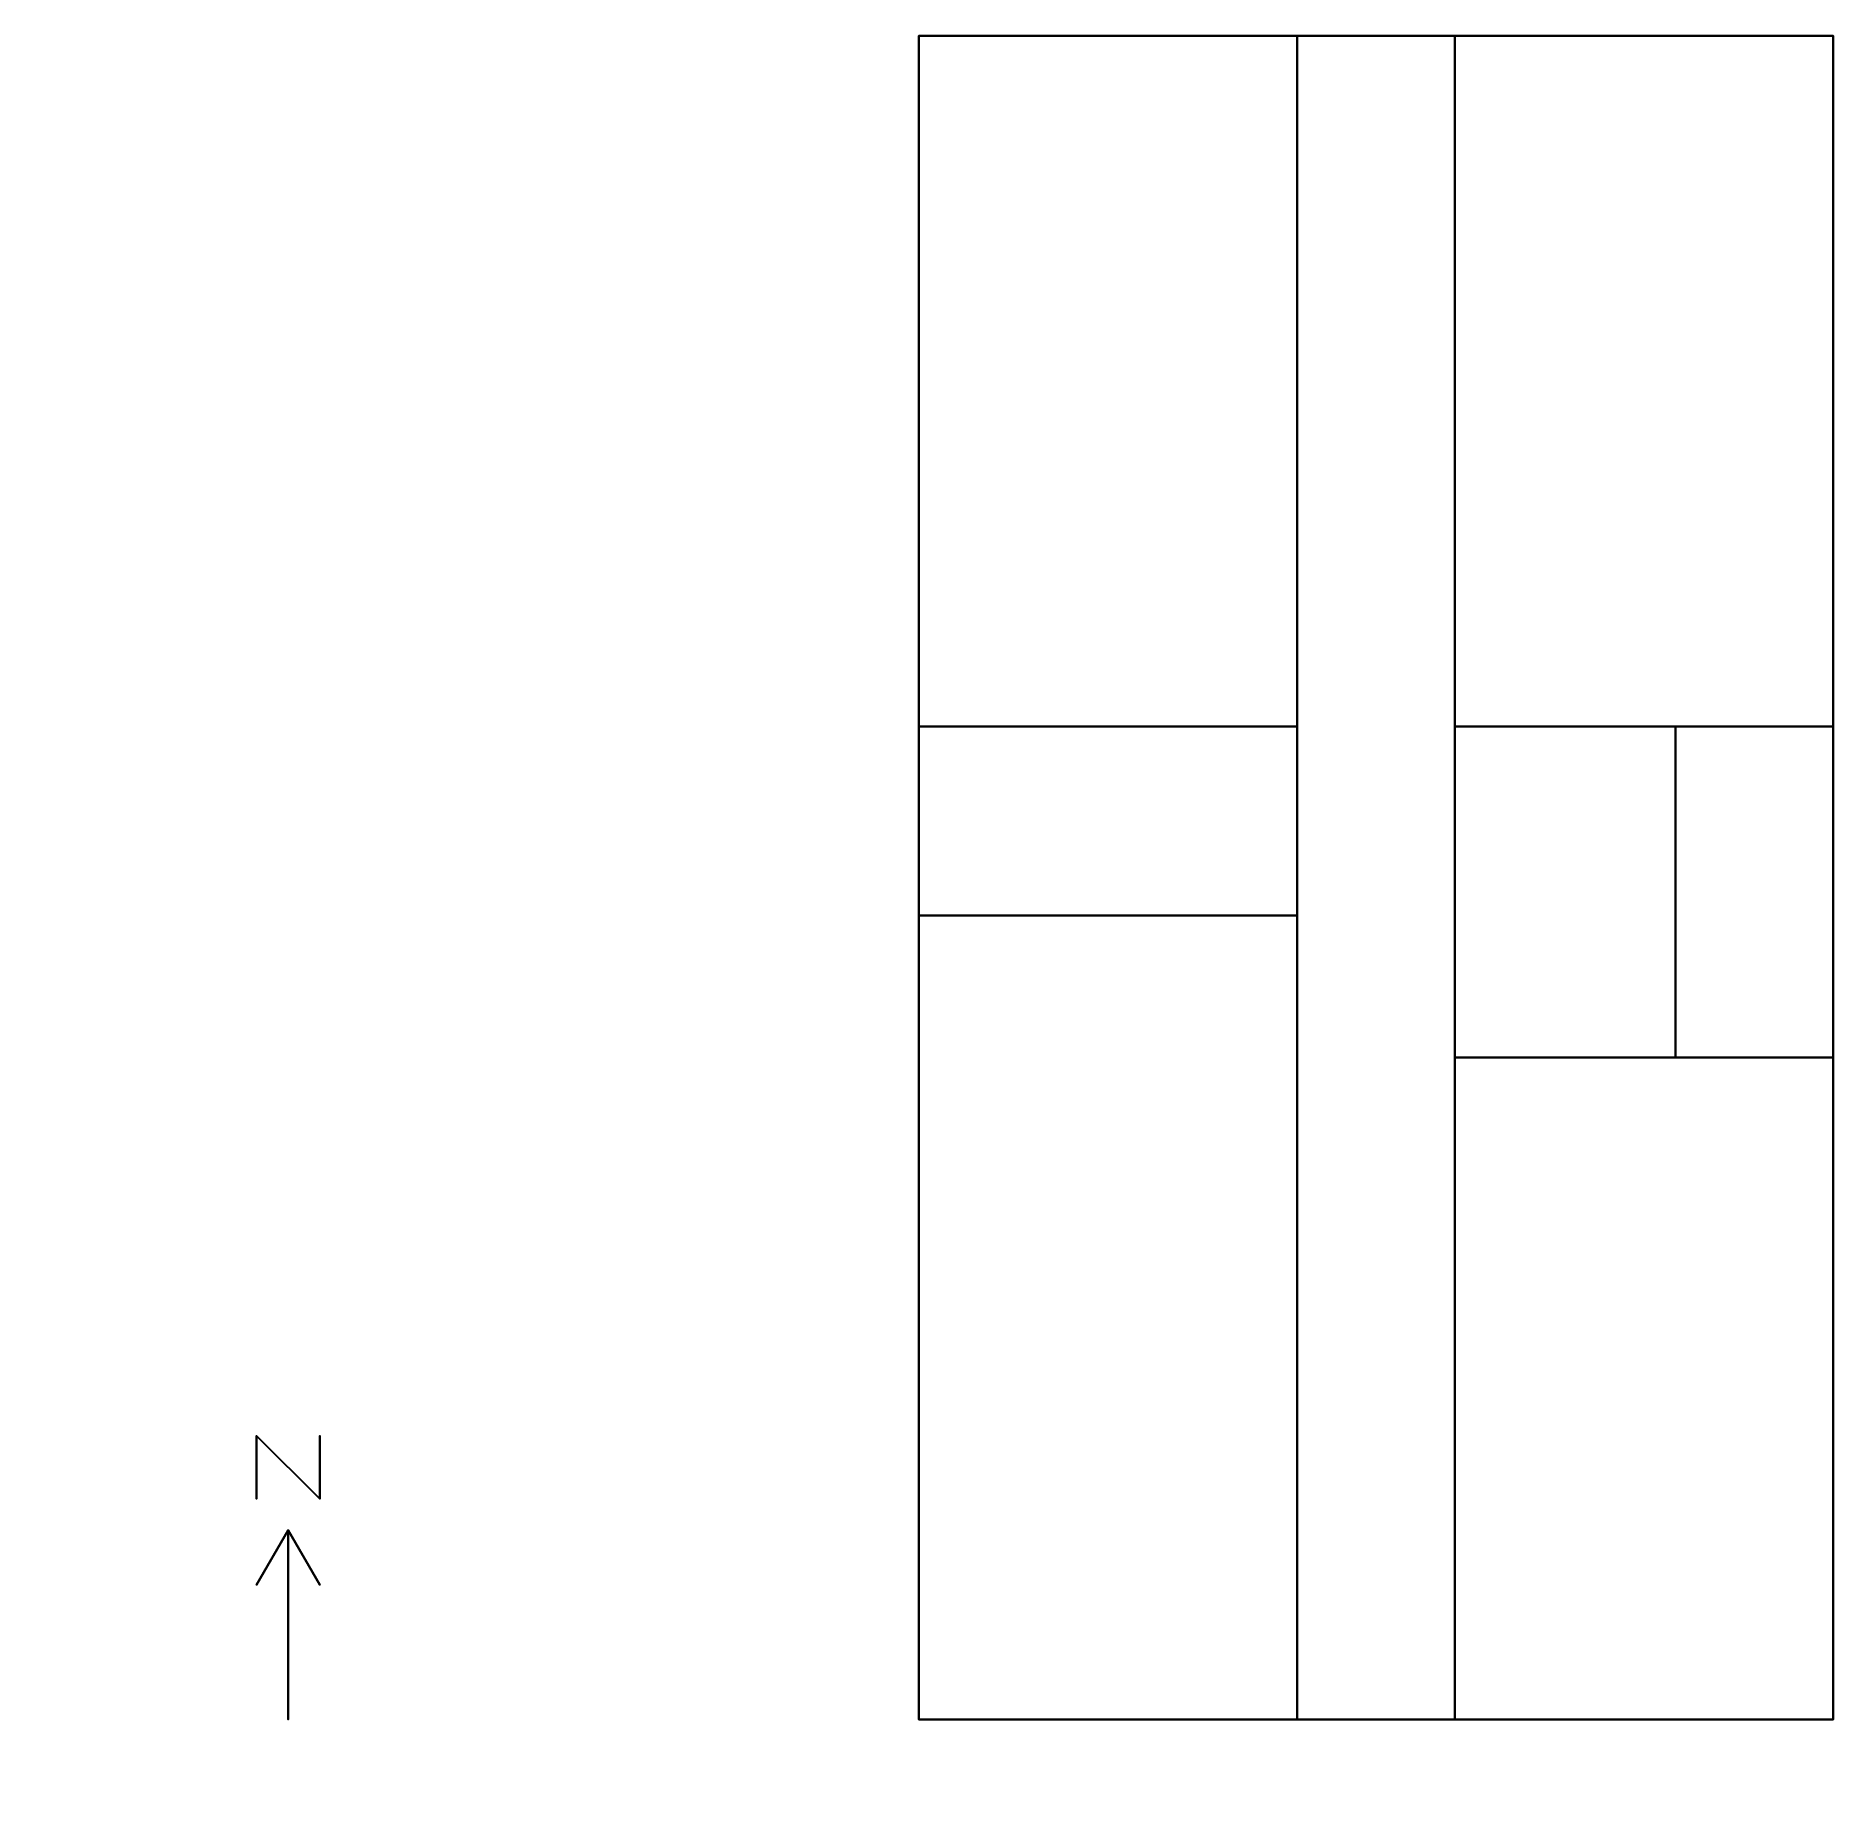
# Model space of a CAD drawing. Header units: metres. Extents: x -14 to 14.5, y -1.1 to 26.7.
import ezdxf

# ---------------------------------------------------------------- set-up
doc = ezdxf.new("R2010")
doc.units = ezdxf.units.M

msp = doc.modelspace()

# ---------------------------------------------------------------- linework, layer by layer
at = {"layer": '1', "color": 3}
for points in [[(-10.5, 4.5, 0.1), (-10.5, 4.5), (-10.5, 3.5), (-10.5, 3.5, 0.1)], [(-10.5, 4.5, 0.1), (-10.5, 4.5), (-9.5, 3.5), (-9.5, 3.5, 0.1)], [(-9.5, 4.5, 0.1), (-9.5, 4.5), (-9.5, 3.5), (-9.5, 3.5, 0.1)], [(-10, 3, 0.1), (-10, 3), (-10.5, 2.134), (-10.5, 2.134, 0.1)], [(-10, 3, 0.1), (-10, 3), (-10, 0), (-10, 0, 0.1)], [(-10, 3, 0.1), (-10, 3), (-9.5, 2.134), (-9.5, 2.134, 0.1)]]:
    msp.add_3dface(points, dxfattribs=at)
at = {"layer": 'CORRIDOR-0-0', "color": 43}
for points in [[(8.5, 26.7), (6, 26.7), (6, 26.7, 3.25), (8.5, 26.7, 3.25)], [(6, 15.75, 3.25), (6, 26.7, 3.25), (6, 26.7), (6, 15.75)], [(8.5, 26.7, 3.25), (8.5, 15.75, 3.25), (8.5, 15.75), (8.5, 26.7)], [(6, 12.75, 3.25), (6, 15.75, 3.25), (6, 15.75), (6, 12.75)], [(8.5, 15.75, 3.25), (8.5, 10.5, 3.25), (8.5, 10.5), (8.5, 15.75)], [(6, 0, 3.25), (6, 12.75, 3.25), (6, 12.75), (6, 0)], [(8.5, 10.5, 3.25), (8.5, 0, 3.25), (8.5, 0), (8.5, 10.5)], [(6, 0), (8.5, 0), (8.5, 0, 3.25), (6, 0, 3.25)]]:
    msp.add_3dface(points, dxfattribs=at)
at = {"layer": 'CORRIDOR-0-0', "color": 8}
msp.add_3dface([(6, 0), (6, 26.7), (8.5, 26.7), (8.5, 0)], dxfattribs=at)
at = {"layer": 'CORRIDOR-0-0', "color": 15}
msp.add_3dface([(6, 0, 3.25), (8.5, 0, 3.25), (8.5, 26.7, 3.25), (6, 26.7, 3.25)], dxfattribs=at)
at = {"layer": 'CORRIDOR-0-0', "color": 143}
for points in [[(7.75, 26.7, 0.6), (6.75, 26.7, 0.6), (6.75, 26.7, 2.4), (7.75, 26.7, 2.4)], [(6.75, 0, 0.6), (7.75, 0, 0.6), (7.75, 0, 2.4), (6.75, 0, 2.4)]]:
    msp.add_3dface(points, dxfattribs=at)
at = {"layer": 'OFFICE-0-0', "color": 43}
for points in [[(0, 12.75), (0, 0), (0, 0, 3.25), (0, 12.75, 3.25)], [(6, 12.75), (0, 12.75), (0, 12.75, 3.25), (6, 12.75, 3.25)], [(6, 0), (6, 12.75), (6, 12.75, 3.25), (6, 0, 3.25)], [(0, 0), (6, 0), (6, 0, 3.25), (0, 0, 3.25)]]:
    msp.add_3dface(points, dxfattribs=at)
at = {"layer": 'OFFICE-0-0', "color": 8}
msp.add_3dface([(0, 0), (0, 12.75), (6, 12.75), (6, 0)], dxfattribs=at)
at = {"layer": 'OFFICE-0-0', "color": 15}
msp.add_3dface([(0, 0, 3.25), (6, 0, 3.25), (6, 12.75, 3.25), (0, 12.75, 3.25)], dxfattribs=at)
at = {"layer": 'OFFICE-0-0', "color": 143}
for points in [[(0, 12.55, 0.6), (0, 11.55, 0.6), (0, 11.55, 2.4), (0, 12.55, 2.4)], [(0, 9.95, 0.01), (0, 6.35, 0.01), (0, 6.35, 2.4), (0, 9.95, 2.4)], [(0, 4.75, 0.6), (0, 3.75, 0.6), (0, 3.75, 2.4), (0, 4.75, 2.4)], [(0, 2.15, 0.01), (0, 1.15, 0.01), (0, 1.15, 2.4), (0, 2.15, 2.4)], [(1.55, 0, 0.6), (2.55, 0, 0.6), (2.55, 0, 2.4), (1.55, 0, 2.4)], [(4.15, 0, 0.6), (5.15, 0, 0.6), (5.15, 0, 2.4), (4.15, 0, 2.4)]]:
    msp.add_3dface(points, dxfattribs=at)
at = {"layer": 'OFFICE-0-1', "color": 43}
for points in [[(0, 26.7), (0, 15.75), (0, 15.75, 3.25), (0, 26.7, 3.25)], [(6, 26.7), (0, 26.7), (0, 26.7, 3.25), (6, 26.7, 3.25)], [(6, 15.75), (6, 26.7), (6, 26.7, 3.25), (6, 15.75, 3.25)], [(0, 15.75), (6, 15.75), (6, 15.75, 3.25), (0, 15.75, 3.25)]]:
    msp.add_3dface(points, dxfattribs=at)
at = {"layer": 'OFFICE-0-1', "color": 8}
msp.add_3dface([(0, 15.75), (0, 26.7), (6, 26.7), (6, 15.75)], dxfattribs=at)
at = {"layer": 'OFFICE-0-1', "color": 15}
msp.add_3dface([(0, 15.75, 3.25), (6, 15.75, 3.25), (6, 26.7, 3.25), (0, 26.7, 3.25)], dxfattribs=at)
at = {"layer": 'OFFICE-0-1', "color": 143}
for points in [[(2.55, 26.7, 0.6), (1.55, 26.7, 0.6), (1.55, 26.7, 2.4), (2.55, 26.7, 2.4)], [(5.15, 26.7, 0.6), (4.15, 26.7, 0.6), (4.15, 26.7, 2.4), (5.15, 26.7, 2.4)], [(0, 25.55, 0.6), (0, 24.55, 0.6), (0, 24.55, 2.4), (0, 25.55, 2.4)], [(0, 22.95, 0.6), (0, 21.95, 0.6), (0, 21.95, 2.4), (0, 22.95, 2.4)], [(0, 20.35, 0.6), (0, 19.35, 0.6), (0, 19.35, 2.4), (0, 20.35, 2.4)], [(0, 17.75, 0.01), (0, 16.75, 0.01), (0, 16.75, 2.4), (0, 17.75, 2.4)]]:
    msp.add_3dface(points, dxfattribs=at)
at = {"layer": 'OFFICE-0-2', "color": 43}
for points in [[(14.5, 26.7), (8.5, 26.7), (8.5, 26.7, 3.25), (14.5, 26.7, 3.25)], [(8.5, 26.7), (8.5, 15.75), (8.5, 15.75, 3.25), (8.5, 26.7, 3.25)], [(14.5, 15.75), (14.5, 26.7), (14.5, 26.7, 3.25), (14.5, 15.75, 3.25)], [(8.5, 15.75), (12, 15.75), (12, 15.75, 3.25), (8.5, 15.75, 3.25)], [(12, 15.75), (14.5, 15.75), (14.5, 15.75, 3.25), (12, 15.75, 3.25)]]:
    msp.add_3dface(points, dxfattribs=at)
at = {"layer": 'OFFICE-0-2', "color": 8}
msp.add_3dface([(8.5, 15.75), (8.5, 26.7), (14.5, 26.7), (14.5, 15.75)], dxfattribs=at)
at = {"layer": 'OFFICE-0-2', "color": 15}
msp.add_3dface([(8.5, 15.75, 3.25), (14.5, 15.75, 3.25), (14.5, 26.7, 3.25), (8.5, 26.7, 3.25)], dxfattribs=at)
at = {"layer": 'OFFICE-0-2', "color": 143}
for points in [[(10.35, 26.7, 0.6), (9.35, 26.7, 0.6), (9.35, 26.7, 2.4), (10.35, 26.7, 2.4)], [(12.95, 26.7, 0.6), (11.95, 26.7, 0.6), (11.95, 26.7, 2.4), (12.95, 26.7, 2.4)], [(14.5, 24.55, 0.6), (14.5, 25.55, 0.6), (14.5, 25.55, 2.4), (14.5, 24.55, 2.4)], [(14.5, 21.95, 0.6), (14.5, 22.95, 0.6), (14.5, 22.95, 2.4), (14.5, 21.95, 2.4)], [(14.5, 19.35, 0.6), (14.5, 20.35, 0.6), (14.5, 20.35, 2.4), (14.5, 19.35, 2.4)], [(14.5, 16.75, 0.01), (14.5, 17.75, 0.01), (14.5, 17.75, 2.4), (14.5, 16.75, 2.4)]]:
    msp.add_3dface(points, dxfattribs=at)
at = {"layer": 'OFFICE-0-3', "color": 43}
for points in [[(12, 10.5), (8.5, 10.5), (8.5, 10.5, 3.25), (12, 10.5, 3.25)], [(8.5, 10.5), (8.5, 0), (8.5, 0, 3.25), (8.5, 10.5, 3.25)], [(14.5, 10.5), (12, 10.5), (12, 10.5, 3.25), (14.5, 10.5, 3.25)], [(14.5, 0), (14.5, 10.5), (14.5, 10.5, 3.25), (14.5, 0, 3.25)], [(8.5, 0), (14.5, 0), (14.5, 0, 3.25), (8.5, 0, 3.25)]]:
    msp.add_3dface(points, dxfattribs=at)
at = {"layer": 'OFFICE-0-3', "color": 8}
msp.add_3dface([(8.5, 0), (8.5, 10.5), (14.5, 10.5), (14.5, 0)], dxfattribs=at)
at = {"layer": 'OFFICE-0-3', "color": 15}
msp.add_3dface([(8.5, 0, 3.25), (14.5, 0, 3.25), (14.5, 10.5, 3.25), (8.5, 10.5, 3.25)], dxfattribs=at)
at = {"layer": 'OFFICE-0-3', "color": 143}
for points in [[(14.5, 8.95, 0.6), (14.5, 9.95, 0.6), (14.5, 9.95, 2.4), (14.5, 8.95, 2.4)], [(14.5, 6.35, 0.6), (14.5, 7.35, 0.6), (14.5, 7.35, 2.4), (14.5, 6.35, 2.4)], [(14.5, 3.75, 0.6), (14.5, 4.75, 0.6), (14.5, 4.75, 2.4), (14.5, 3.75, 2.4)], [(14.5, 1.15, 0.01), (14.5, 2.15, 0.01), (14.5, 2.15, 2.4), (14.5, 1.15, 2.4)], [(9.35, 0, 0.6), (10.35, 0, 0.6), (10.35, 0, 2.4), (9.35, 0, 2.4)], [(11.95, 0, 0.6), (12.95, 0, 0.6), (12.95, 0, 2.4), (11.95, 0, 2.4)]]:
    msp.add_3dface(points, dxfattribs=at)
at = {"layer": 'SERVICE-0-0', "color": 43}
for points in [[(12, 15.75, 3.25), (14.5, 15.75, 3.25), (14.5, 15.75), (12, 15.75)], [(12, 10.5, 3.25), (12, 15.75, 3.25), (12, 15.75), (12, 10.5)], [(14.5, 10.5), (14.5, 15.75), (14.5, 15.75, 3.25), (14.5, 10.5, 3.25)], [(14.5, 10.5, 3.25), (12, 10.5, 3.25), (12, 10.5), (14.5, 10.5)]]:
    msp.add_3dface(points, dxfattribs=at)
at = {"layer": 'SERVICE-0-0', "color": 8}
msp.add_3dface([(12, 10.5), (12, 15.75), (14.5, 15.75), (14.5, 10.5)], dxfattribs=at)
at = {"layer": 'SERVICE-0-0', "color": 15}
msp.add_3dface([(12, 10.5, 3.25), (14.5, 10.5, 3.25), (14.5, 15.75, 3.25), (12, 15.75, 3.25)], dxfattribs=at)
at = {"layer": 'SERVICE-0-0', "color": 143}
for points in [[(14.5, 14.15, 0.6), (14.5, 15.15, 0.6), (14.5, 15.15, 2.4), (14.5, 14.15, 2.4)], [(14.5, 11.55, 0.01), (14.5, 12.55, 0.01), (14.5, 12.55, 2.4), (14.5, 11.55, 2.4)]]:
    msp.add_3dface(points, dxfattribs=at)
at = {"layer": 'STAIRS-0-0', "color": 43}
for points in [[(0, 15.75), (0, 12.75), (0, 12.75, 3.25), (0, 15.75, 3.25)], [(0, 15.75, 3.25), (6, 15.75, 3.25), (6, 15.75), (0, 15.75)], [(6, 12.75), (6, 15.75), (6, 15.75, 3.25), (6, 12.75, 3.25)], [(6, 12.75, 3.25), (0, 12.75, 3.25), (0, 12.75), (6, 12.75)]]:
    msp.add_3dface(points, dxfattribs=at)
at = {"layer": 'STAIRS-0-0', "color": 8}
msp.add_3dface([(0, 12.75), (0, 15.75), (6, 15.75), (6, 12.75)], dxfattribs=at)
at = {"layer": 'STAIRS-0-0', "color": 15}
msp.add_3dface([(0, 12.75, 3.25), (6, 12.75, 3.25), (6, 15.75, 3.25), (0, 15.75, 3.25)], dxfattribs=at)
at = {"layer": 'STAIRS-0-0', "color": 143}
msp.add_3dface([(0, 15.15, 0.6), (0, 14.15, 0.6), (0, 14.15, 2.4), (0, 15.15, 2.4)], dxfattribs=at)
at = {"layer": 'TOILET-0-0', "color": 43}
for points in [[(8.5, 15.75), (8.5, 10.5), (8.5, 10.5, 3.25), (8.5, 15.75, 3.25)], [(8.5, 15.75, 3.25), (12, 15.75, 3.25), (12, 15.75), (8.5, 15.75)], [(12, 10.5), (12, 15.75), (12, 15.75, 3.25), (12, 10.5, 3.25)], [(12, 10.5, 3.25), (8.5, 10.5, 3.25), (8.5, 10.5), (12, 10.5)]]:
    msp.add_3dface(points, dxfattribs=at)
at = {"layer": 'TOILET-0-0', "color": 8}
msp.add_3dface([(8.5, 10.5), (8.5, 15.75), (12, 15.75), (12, 10.5)], dxfattribs=at)
at = {"layer": 'TOILET-0-0', "color": 15}
msp.add_3dface([(8.5, 10.5, 3.25), (12, 10.5, 3.25), (12, 15.75, 3.25), (8.5, 15.75, 3.25)], dxfattribs=at)

doc.saveas('drawing.dxf')
